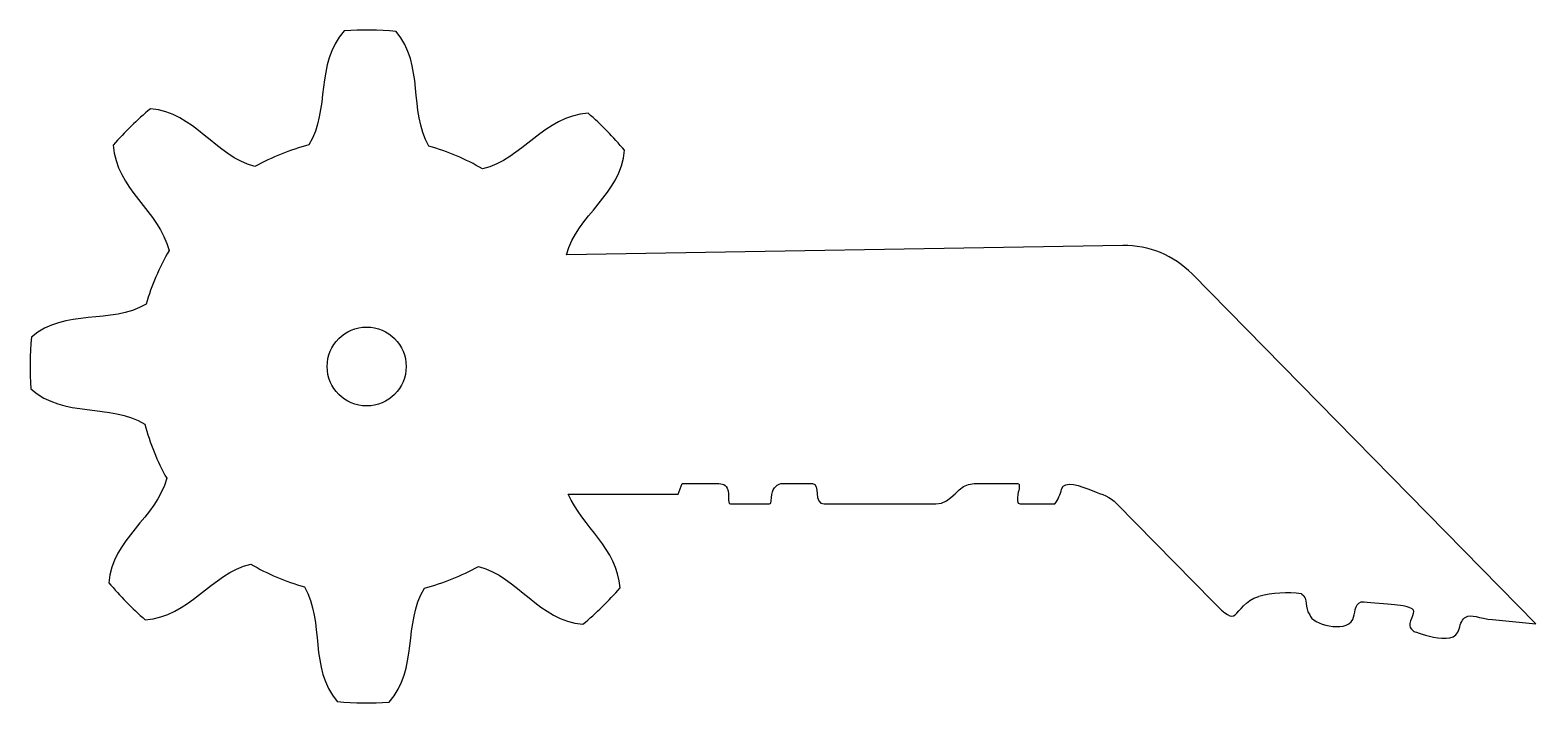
# Model space of a CAD drawing. Extents: x -24.4 to 23.3, y -11.4 to 9.9.
import ezdxf

# ---------------------------------------------------------------- set-up
doc = ezdxf.new("R2010")
doc.units = 0
doc.layers.get('0').update_dxf_attribs({"linetype": 'CONTINUOUS'})

msp = doc.modelspace()

# ---------------------------------------------------------------- linework, layer by layer
at = {"color": 7, "linetype": 'CONTINUOUS'}
for p, q in [((10.21, 3.047), (-7.393, 2.757)), ((23.28, -8.932), (12.4, 2.149)), ((-3.865, -4.82), (-3.735, -4.485)), ((-3.735, -4.485), (-2.77, -4.485)), ((-0.541, -4.485), (0.393, -4.485)), ((5.504, -4.485), (6.877, -4.485)), ((-7.342, -4.82), (-3.865, -4.82)), ((-2.208, -5.132), (-0.976, -5.132)), ((0.76, -5.132), (4.292, -5.132)), ((6.959, -5.132), (8.06, -5.132)), ((10.011, -5.124), (13.065, -8.234)), ((21.911, -8.797), (23.28, -8.932))]:
    msp.add_line(p, q, dxfattribs=at)
msp.add_circle((-13.72, -0.782), 1.25, dxfattribs=at)
for centre, radius, start, end in [((-13.72, -0.782), 10.65, 84.9917, 93.8293), ((-13.72, -0.782), 10.65, 129.9917, 138.8293), ((-13.72, -0.782), 10.65, 39.9917, 48.8293), ((-13.72, -0.782), 7.25, 104.6026, 119.2185), ((-13.72, -0.782), 7.25, 59.6026, 74.2185), ((-13.72, -0.782), 7.25, 149.6026, 164.2185), ((10.259, 0.047), 3, 44.4749, 90.9431), ((-13.72, -0.782), 10.65, 174.9917, 183.8293), ((-13.72, -0.782), 7.25, 194.6026, 209.2185), ((6.888, -4.319), 1.427, 325.2499, 345.9179), ((-13.72, -0.782), 7.25, 239.6026, 254.2185), ((-13.72, -0.782), 7.25, 284.6026, 299.2185), ((-13.72, -0.782), 10.65, 219.9917, 228.8293), ((-13.72, -0.782), 10.65, 309.9917, 318.8293), ((15.422, -11.49), 3.543, 82.8602, 104.9034), ((-13.72, -0.782), 10.65, 264.9917, 273.8293)]:
    msp.add_arc(centre, radius, start, end, dxfattribs=at)
for points in [[(-14.431, 9.844), (-15.36, 8.792), (-14.873, 7.345), (-15.548, 6.234)], [(-11.748, 6.194), (-12.401, 7.319), (-11.883, 8.756), (-12.79, 9.827)], [(-17.259, 5.545), (-18.516, 5.879), (-19.166, 7.261), (-20.565, 7.377)], [(-6.709, 7.235), (-8.11, 7.147), (-8.788, 5.779), (-10.052, 5.471)], [(-21.737, 6.229), (-21.65, 4.828), (-20.282, 4.149), (-19.974, 2.886)], [(-7.393, 2.757), (-7.059, 4.013), (-5.677, 4.663), (-5.561, 6.062)], [(-20.697, 1.19), (-21.822, 0.537), (-23.258, 1.054), (-24.329, 0.148)], [(-24.346, -1.494), (-23.294, -2.422), (-21.847, -1.935), (-20.736, -2.61)], [(-20.048, -4.321), (-20.382, -5.578), (-21.763, -6.228), (-21.88, -7.627)], [(0.393, -4.485), (0.639, -4.485), (0.399, -5.143), (0.76, -5.132)], [(4.292, -5.132), (4.824, -5.132), (4.976, -4.485), (5.504, -4.485)], [(-5.703, -7.793), (-5.782, -6.535), (-6.893, -5.86), (-7.342, -4.82)], [(-20.731, -8.799), (-19.33, -8.712), (-18.652, -7.344), (-17.389, -7.036)], [(-10.181, -7.11), (-8.924, -7.444), (-8.274, -8.825), (-6.876, -8.942)], [(-15.692, -7.759), (-15.04, -8.884), (-15.557, -10.32), (-14.65, -11.392)], [(-13.009, -11.408), (-12.08, -10.356), (-12.568, -8.909), (-11.892, -7.798)], [(15.862, -7.975), (16.102, -8.154), (15.935, -8.396), (16.124, -8.644)]]:
    msp.add_open_spline(points, degree=3, dxfattribs=at)
for points, knots in [([(-2.77, -4.485), (-2.577, -4.485), (-2.332, -4.469), (-2.249, -4.808), (-2.278, -5.132), (-2.208, -5.132)], [0, 0, 0, 0, 0.517237, 0.84797, 1, 1, 1, 1]), ([(-0.976, -5.132), (-0.897, -5.132), (-0.95, -4.699), (-0.728, -4.485), (-0.541, -4.485)], [0, 0, 0, 0, 0.38685, 1, 1, 1, 1]), ([(6.877, -4.485), (6.977, -4.485), (6.871, -4.817), (6.847, -5.132), (6.959, -5.132)], [0, 0, 0, 0, 0.526016, 1, 1, 1, 1]), ([(8.272, -4.666), (8.349, -4.359), (9.337, -4.763), (9.794, -4.903), (10.011, -5.124)], [0, 0, 0, 0, 0.527261, 1, 1, 1, 1]), ([(13.065, -8.234), (13.49, -8.668), (13.786, -8.827), (14.075, -8.182), (14.51, -8.066)], [0, 0, 0, 0, 0.460711, 1, 1, 1, 1]), ([(16.124, -8.644), (16.184, -8.946), (17.707, -9.351), (17.523, -8.305), (17.746, -8.234)], [0, 0, 0, 0, 0.70566, 1, 1, 1, 1]), ([(17.746, -8.234), (17.784, -8.222), (18.786, -8.326), (19.079, -8.321), (19.358, -8.445)], [0, 0, 0, 0, 0.477701, 1, 1, 1, 1]), ([(19.358, -8.445), (19.513, -8.514), (19.149, -8.951), (19.367, -9.124), (19.427, -9.183)], [0, 0, 0, 0, 0.680949, 1, 1, 1, 1]), ([(20.855, -9.085), (20.89, -8.91), (21.09, -8.529), (21.485, -8.755), (21.911, -8.797)], [0, 0, 0, 0, 0.363922, 1, 1, 1, 1]), ([(19.427, -9.183), (19.377, -9.134), (20.011, -9.421), (20.787, -9.422), (20.855, -9.085)], [0, 0, 0, 0, 0.494583, 1, 1, 1, 1])]:
    msp.add_open_spline(points, degree=3, knots=knots, dxfattribs=at)

doc.saveas('drawing.dxf')
